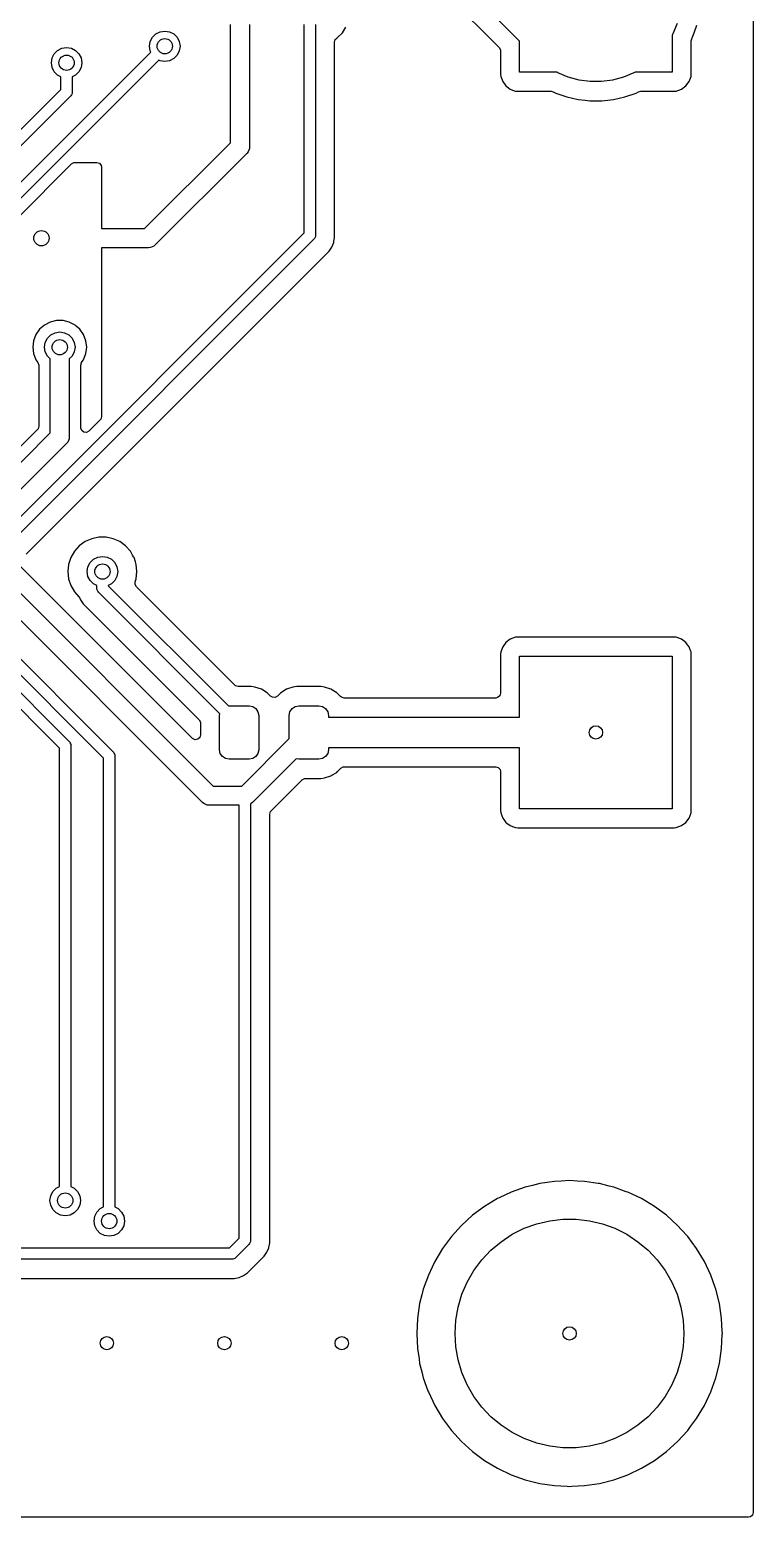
# Model space of a CAD drawing. Extents: x 0.21 to 3.39, y 0.21 to 2.59.
# Drawn here: x 2.643 to 3.39, y 0.21 to 1.745 of the extents above; entities that cross this region are included whole.
import ezdxf

# ---------------------------------------------------------------- set-up
doc = ezdxf.new("R2010")
doc.units = 0
doc.header["$MEASUREMENT"] = 0
doc.layers.add('BLACK', color=7, linetype='CONTINUOUS')

msp = doc.modelspace()

# ---------------------------------------------------------------- linework, layer by layer
at = {"layer": 'BLACK', "linetype": 'CONTINUOUS'}
for p, q in [((3.3896, 2.5846), (3.3896, 0.2154)), ((3.1484, 1.7334), (3.0612, 1.8206)), ((3.0545, 1.7995), (3.1273, 1.7267)), ((2.8502, 1.6285), (2.8502, 1.7504)), ((2.8699, 1.7504), (2.8699, 1.6244)), ((2.926, 1.5354), (2.926, 1.7504)), ((2.9378, 1.7504), (2.9378, 1.5329)), ((3.311, 1.7514), (3.3066, 1.7407)), ((3.3286, 1.7419), (3.3314, 1.7499)), ((2.7673, 1.7328), (2.7696, 1.7372)), ((2.7696, 1.7372), (2.7731, 1.7407)), ((2.7731, 1.7407), (2.7774, 1.7429)), ((2.7774, 1.7429), (2.7823, 1.7437)), ((2.7823, 1.7437), (2.7872, 1.7429)), ((2.7872, 1.7429), (2.7916, 1.7407)), ((2.7916, 1.7407), (2.7951, 1.7372)), ((2.7951, 1.7372), (2.7973, 1.7328)), ((2.9575, 1.7322), (2.9583, 1.7349)), ((2.9583, 1.7349), (2.9599, 1.7364)), ((2.9599, 1.7364), (2.9607, 1.7369)), ((2.9607, 1.7369), (2.9656, 1.7418)), ((2.9656, 1.7418), (2.9692, 1.7477)), ((3.3066, 1.7407), (3.3059, 1.7395)), ((3.3059, 1.7395), (3.3059, 1.7012)), ((3.3256, 1.7336), (3.3261, 1.7358)), ((3.3261, 1.7358), (3.3274, 1.7384)), ((3.3274, 1.7384), (3.3286, 1.7419)), ((3.3274, 1.7384), (3.3274, 1.7384)), ((2.6169, 1.5709), (2.7679, 1.7219)), ((2.666, 1.7159), (2.6683, 1.7203)), ((2.6683, 1.7203), (2.6717, 1.7237)), ((2.6717, 1.7237), (2.6761, 1.726)), ((2.6761, 1.726), (2.681, 1.7267)), ((2.681, 1.7267), (2.6859, 1.726)), ((2.6859, 1.726), (2.6903, 1.7237)), ((2.6903, 1.7237), (2.6937, 1.7203)), ((2.6937, 1.7203), (2.696, 1.7159)), ((2.7666, 1.728), (2.7673, 1.7328)), ((2.7673, 1.7231), (2.7666, 1.728)), ((2.7679, 1.7219), (2.7673, 1.7231)), ((2.7973, 1.7231), (2.7951, 1.7187)), ((2.7973, 1.7328), (2.7981, 1.728)), ((2.7981, 1.728), (2.7973, 1.7231)), ((2.9575, 1.5304), (2.9575, 1.7322)), ((3.1273, 1.7267), (3.1286, 1.7242)), ((3.1286, 1.7242), (3.1287, 1.7232)), ((3.1287, 1.7232), (3.1287, 1.6993)), ((3.1484, 1.7012), (3.1484, 1.7334)), ((3.3256, 1.6993), (3.3256, 1.7336)), ((2.7763, 1.7136), (2.6235, 1.5608)), ((2.6653, 1.711), (2.666, 1.7159)), ((2.666, 1.7061), (2.6653, 1.711)), ((2.6683, 1.7017), (2.666, 1.7061)), ((2.696, 1.7061), (2.6937, 1.7017)), ((2.696, 1.7159), (2.6967, 1.711)), ((2.6967, 1.711), (2.696, 1.7061)), ((2.7774, 1.713), (2.7763, 1.7136)), ((2.7823, 1.7122), (2.7774, 1.713)), ((2.7872, 1.713), (2.7823, 1.7122)), ((2.7916, 1.7152), (2.7872, 1.713)), ((2.7951, 1.7187), (2.7916, 1.7152)), ((2.6717, 1.6983), (2.6683, 1.7017)), ((2.6751, 1.6966), (2.6717, 1.6983)), ((2.6751, 1.6835), (2.6751, 1.6966)), ((2.6903, 1.6983), (2.6869, 1.6966)), ((2.6869, 1.6966), (2.6869, 1.681)), ((2.6937, 1.7017), (2.6903, 1.6983)), ((3.1287, 1.6993), (3.1287, 1.6993)), ((3.1287, 1.6993), (3.129, 1.6969)), ((3.129, 1.6969), (3.129, 1.6969)), ((3.129, 1.6969), (3.131, 1.6916)), ((3.131, 1.6916), (3.131, 1.6916)), ((3.131, 1.6916), (3.1343, 1.6871)), ((3.1868, 1.7012), (3.1484, 1.7012)), ((3.188, 1.7005), (3.1868, 1.7012)), ((3.1987, 1.696), (3.188, 1.7005)), ((3.2099, 1.693), (3.1987, 1.696)), ((3.2214, 1.6915), (3.2099, 1.693)), ((3.233, 1.6915), (3.2214, 1.6915)), ((3.2444, 1.693), (3.233, 1.6915)), ((3.2556, 1.696), (3.2444, 1.693)), ((3.2663, 1.7005), (3.2556, 1.696)), ((3.2676, 1.7012), (3.2663, 1.7005)), ((3.3059, 1.7012), (3.2676, 1.7012)), ((3.32, 1.6871), (3.3234, 1.6916)), ((3.3234, 1.6916), (3.3254, 1.6969)), ((3.3254, 1.6969), (3.3256, 1.6993)), ((2.5825, 1.5909), (2.6751, 1.6835)), ((2.6852, 1.6768), (2.5892, 1.5808)), ((2.6859, 1.6777), (2.6852, 1.6768)), ((2.6866, 1.6794), (2.6859, 1.6777)), ((2.6868, 1.6799), (2.6866, 1.6794)), ((2.6869, 1.681), (2.6868, 1.6799)), ((3.1343, 1.6871), (3.1356, 1.6862)), ((3.1356, 1.6862), (3.1389, 1.6837)), ((3.1389, 1.6837), (3.1389, 1.6837)), ((3.1389, 1.6837), (3.1389, 1.6837)), ((3.1389, 1.6837), (3.1413, 1.6828)), ((3.1413, 1.6828), (3.1442, 1.6817)), ((3.1442, 1.6817), (3.1442, 1.6817)), ((3.1442, 1.6817), (3.1465, 1.6815)), ((3.1465, 1.6815), (3.1809, 1.6815)), ((3.1809, 1.6815), (3.183, 1.681)), ((3.183, 1.681), (3.1857, 1.6797)), ((3.1857, 1.6797), (3.1857, 1.6797)), ((3.1857, 1.6797), (3.1857, 1.6797)), ((3.1857, 1.6797), (3.1857, 1.6797)), ((3.1857, 1.6797), (3.1857, 1.6797)), ((3.1857, 1.6797), (3.1971, 1.6757)), ((3.1971, 1.6757), (3.1971, 1.6757)), ((3.1971, 1.6757), (3.1971, 1.6757)), ((3.1971, 1.6757), (3.209, 1.673)), ((3.209, 1.673), (3.209, 1.673)), ((3.209, 1.673), (3.209, 1.673)), ((3.209, 1.673), (3.2161, 1.6722)), ((3.2363, 1.672), (3.2453, 1.673)), ((3.2453, 1.673), (3.2572, 1.6757)), ((3.2572, 1.6757), (3.2687, 1.6797)), ((3.2687, 1.6797), (3.2711, 1.6809)), ((3.2711, 1.6809), (3.2713, 1.681)), ((3.2713, 1.681), (3.2735, 1.6815)), ((3.2735, 1.6815), (3.3078, 1.6815)), ((3.3078, 1.6815), (3.3101, 1.6817)), ((3.3078, 1.6815), (3.3078, 1.6815)), ((3.3101, 1.6817), (3.3154, 1.6837)), ((3.3154, 1.6837), (3.32, 1.6871)), ((3.2161, 1.6722), (3.2211, 1.6716)), ((3.2211, 1.6716), (3.2211, 1.6716)), ((3.2211, 1.6716), (3.2332, 1.6716)), ((3.2332, 1.6716), (3.2363, 1.672)), ((2.7615, 1.5398), (2.8502, 1.6285)), ((2.867, 1.6175), (2.7725, 1.523)), ((2.8683, 1.619), (2.867, 1.6175)), ((2.8697, 1.6225), (2.8683, 1.619)), ((2.8683, 1.619), (2.8683, 1.619)), ((2.8699, 1.6244), (2.8697, 1.6225)), ((2.6303, 1.5508), (2.686, 1.6066)), ((2.686, 1.6066), (2.6884, 1.6079)), ((2.6884, 1.6079), (2.6895, 1.608)), ((2.6895, 1.608), (2.7121, 1.608)), ((2.7121, 1.608), (2.7148, 1.6072)), ((2.7148, 1.6072), (2.7166, 1.6051)), ((2.7166, 1.6051), (2.717, 1.6031)), ((2.717, 1.6031), (2.717, 1.5398)), ((2.6206, 1.2299), (2.926, 1.5354)), ((2.717, 1.5398), (2.7615, 1.5398)), ((2.9361, 1.5288), (2.6272, 1.2198)), ((2.7656, 1.5201), (2.717, 1.5201)), ((2.717, 1.5201), (2.717, 1.346)), ((2.7675, 1.5203), (2.7656, 1.5201)), ((2.771, 1.5218), (2.7675, 1.5203)), ((2.7725, 1.523), (2.771, 1.5218)), ((2.771, 1.5218), (2.771, 1.5218)), ((2.9368, 1.5296), (2.9361, 1.5288)), ((2.9377, 1.5318), (2.9368, 1.5296)), ((2.9378, 1.5329), (2.9377, 1.5318)), ((2.9518, 1.5166), (2.9546, 1.5208)), ((2.9546, 1.5208), (2.9566, 1.5255)), ((2.9566, 1.5255), (2.9569, 1.527)), ((2.9569, 1.527), (2.9575, 1.5304)), ((2.6393, 1.2041), (2.9518, 1.5166)), ((2.6641, 1.4435), (2.6582, 1.4404)), ((2.6706, 1.4451), (2.6641, 1.4435)), ((2.6773, 1.4451), (2.6706, 1.4451)), ((2.6838, 1.4435), (2.6773, 1.4451)), ((2.6897, 1.4404), (2.6838, 1.4435)), ((2.6493, 1.4305), (2.647, 1.4242)), ((2.6531, 1.436), (2.6493, 1.4305)), ((2.6582, 1.4404), (2.6531, 1.436)), ((2.6612, 1.4268), (2.6647, 1.4303)), ((2.6647, 1.4303), (2.6691, 1.4325)), ((2.6691, 1.4325), (2.6739, 1.4333)), ((2.6739, 1.4333), (2.6788, 1.4325)), ((2.6788, 1.4325), (2.6832, 1.4303)), ((2.6832, 1.4303), (2.6867, 1.4268)), ((2.691, 1.4393), (2.6897, 1.4404)), ((2.6947, 1.436), (2.691, 1.4393)), ((2.6985, 1.4305), (2.6947, 1.436)), ((2.7009, 1.4242), (2.6985, 1.4305)), ((2.647, 1.4242), (2.6462, 1.4175)), ((2.6462, 1.4175), (2.647, 1.4109)), ((2.647, 1.4242), (2.647, 1.4242)), ((2.6582, 1.4175), (2.659, 1.4224)), ((2.659, 1.4127), (2.6582, 1.4175)), ((2.659, 1.4224), (2.6612, 1.4268)), ((2.6612, 1.4083), (2.659, 1.4127)), ((2.6867, 1.4268), (2.6889, 1.4224)), ((2.6889, 1.4127), (2.6867, 1.4083)), ((2.6889, 1.4224), (2.6897, 1.4175)), ((2.6897, 1.4175), (2.6889, 1.4127)), ((2.7017, 1.4175), (2.7009, 1.4242)), ((2.7009, 1.4109), (2.7017, 1.4175)), ((2.6737, 1.004), (2.2744, 1.4033)), ((2.2845, 1.4099), (2.6838, 1.0106)), ((2.647, 1.4109), (2.647, 1.4109)), ((2.647, 1.4109), (2.6493, 1.4046)), ((2.6493, 1.4046), (2.6514, 1.4016)), ((2.6514, 1.4016), (2.6523, 1.399)), ((2.6523, 1.399), (2.6523, 1.3989)), ((2.6523, 1.3989), (2.6523, 1.3359)), ((2.6641, 1.4054), (2.6612, 1.4083)), ((2.6641, 1.329), (2.6641, 1.4054)), ((2.6867, 1.4083), (2.6838, 1.4054)), ((2.6838, 1.4054), (2.6838, 1.3249)), ((2.6956, 1.3989), (2.6964, 1.4015)), ((2.6956, 1.3344), (2.6956, 1.3989)), ((2.6964, 1.4015), (2.6965, 1.4016)), ((2.6965, 1.4016), (2.6971, 1.4026)), ((2.6971, 1.4026), (2.6985, 1.4046)), ((2.6985, 1.4046), (2.7009, 1.4109)), ((2.7191, 0.9936), (2.3258, 1.3868)), ((2.3359, 1.3934), (2.7292, 1.0002)), ((2.6523, 1.3359), (2.6515, 1.3333)), ((2.7156, 1.3426), (2.7039, 1.3309)), ((2.7162, 1.3434), (2.7156, 1.3426)), ((2.717, 1.346), (2.7162, 1.3434)), ((2.6508, 1.3325), (2.606, 1.2876)), ((2.6096, 1.2745), (2.6641, 1.329)), ((2.6515, 1.3333), (2.6508, 1.3325)), ((2.6836, 1.323), (2.6821, 1.3195)), ((2.6838, 1.3249), (2.6836, 1.323)), ((2.6956, 1.3341), (2.6956, 1.3344)), ((2.6966, 1.3315), (2.6956, 1.3341)), ((2.6988, 1.3298), (2.6966, 1.3315)), ((2.7015, 1.3296), (2.6988, 1.3298)), ((2.7039, 1.3309), (2.7015, 1.3296)), ((2.6809, 1.318), (2.6235, 1.2606)), ((2.6821, 1.3195), (2.6809, 1.318)), ((2.6821, 1.3195), (2.6821, 1.3195)), ((2.8211, 0.9479), (2.553, 1.216)), ((2.5749, 1.222), (2.8321, 0.9647)), ((2.6941, 1.2125), (2.6892, 1.207)), ((2.7002, 1.2169), (2.6941, 1.2125)), ((2.707, 1.2199), (2.7002, 1.2169)), ((2.7002, 1.2169), (2.7002, 1.2169)), ((2.7143, 1.2215), (2.707, 1.2199)), ((2.7217, 1.2215), (2.7143, 1.2215)), ((2.729, 1.2199), (2.7217, 1.2215)), ((2.7309, 1.2191), (2.729, 1.2199)), ((2.729, 1.2199), (2.729, 1.2199)), ((2.729, 1.2199), (2.729, 1.2199)), ((2.7358, 1.2169), (2.7309, 1.2191)), ((2.7419, 1.2125), (2.7358, 1.2169)), ((2.7358, 1.2169), (2.7358, 1.2169)), ((2.7468, 1.207), (2.7419, 1.2125)), ((2.6854, 1.2005), (2.6831, 1.1934)), ((2.6892, 1.207), (2.6854, 1.2005)), ((2.6854, 1.2005), (2.6854, 1.2005)), ((2.6892, 1.207), (2.6892, 1.207)), ((2.7053, 1.1953), (2.7087, 1.1987)), ((2.7087, 1.1987), (2.7131, 1.201)), ((2.7131, 1.201), (2.718, 1.2017)), ((2.718, 1.2017), (2.7229, 1.201)), ((2.7229, 1.201), (2.7273, 1.1987)), ((2.7273, 1.1987), (2.7307, 1.1953)), ((2.7491, 1.203), (2.7468, 1.207)), ((2.7468, 1.207), (2.7468, 1.207)), ((2.7501, 1.2013), (2.7491, 1.203)), ((2.7506, 1.2005), (2.7501, 1.2013)), ((2.752, 1.1961), (2.7506, 1.2005)), ((2.7506, 1.2005), (2.7506, 1.2005)), ((2.8107, 1.014), (2.6321, 1.1926)), ((2.6831, 1.1934), (2.6824, 1.186)), ((2.6824, 1.186), (2.6831, 1.1786)), ((2.7023, 1.186), (2.703, 1.1909)), ((2.703, 1.1811), (2.7023, 1.186)), ((2.703, 1.1909), (2.7053, 1.1953)), ((2.7307, 1.1953), (2.733, 1.1909)), ((2.733, 1.1909), (2.7337, 1.186)), ((2.7337, 1.186), (2.733, 1.1811)), ((2.7529, 1.1934), (2.752, 1.1961)), ((2.7536, 1.186), (2.7529, 1.1934)), ((2.7529, 1.1786), (2.7536, 1.186)), ((2.6831, 1.1786), (2.6854, 1.1715)), ((2.6854, 1.1715), (2.6854, 1.1715)), ((2.6854, 1.1715), (2.6892, 1.165)), ((2.7053, 1.1767), (2.703, 1.1811)), ((2.7087, 1.1733), (2.7053, 1.1767)), ((2.7121, 1.1716), (2.7087, 1.1733)), ((2.7121, 1.169), (2.7121, 1.1716)), ((2.7122, 1.1678), (2.7121, 1.169)), ((2.7125, 1.1673), (2.7122, 1.1678)), ((2.7131, 1.1657), (2.7125, 1.1673)), ((2.7273, 1.1733), (2.7239, 1.1716)), ((2.7239, 1.1716), (2.7239, 1.1714)), ((2.7239, 1.1714), (2.8479, 1.0474)), ((2.7307, 1.1767), (2.7273, 1.1733)), ((2.733, 1.1811), (2.7307, 1.1767)), ((2.7517, 1.1727), (2.7518, 1.1753)), ((2.753, 1.1702), (2.7517, 1.1727)), ((2.7518, 1.1753), (2.7529, 1.1786)), ((2.8545, 1.0687), (2.753, 1.1702)), ((2.6892, 1.165), (2.6892, 1.165)), ((2.6892, 1.165), (2.6892, 1.165)), ((2.6892, 1.165), (2.6937, 1.16)), ((2.6937, 1.16), (2.6946, 1.1586)), ((2.6946, 1.1586), (2.6953, 1.1569)), ((2.6953, 1.1569), (2.6981, 1.1527)), ((2.6981, 1.1527), (2.6981, 1.1527)), ((2.6981, 1.1527), (2.8177, 1.033)), ((2.7138, 1.1648), (2.7131, 1.1657)), ((2.8392, 1.0394), (2.7138, 1.1648)), ((3.131, 1.1084), (3.129, 1.1031)), ((3.1343, 1.1129), (3.131, 1.1084)), ((3.131, 1.1084), (3.131, 1.1084)), ((3.1389, 1.1163), (3.1343, 1.1129)), ((3.1442, 1.1183), (3.1389, 1.1163)), ((3.1389, 1.1163), (3.1389, 1.1163)), ((3.1465, 1.1185), (3.1442, 1.1183)), ((3.1442, 1.1183), (3.1442, 1.1183)), ((3.3078, 1.1185), (3.1465, 1.1185)), ((3.1465, 1.1185), (3.1465, 1.1185)), ((3.3101, 1.1183), (3.3078, 1.1185)), ((3.3154, 1.1163), (3.3101, 1.1183)), ((3.3101, 1.1183), (3.3101, 1.1183)), ((3.317, 1.1152), (3.3154, 1.1163)), ((3.3154, 1.1163), (3.3154, 1.1163)), ((3.3154, 1.1163), (3.3154, 1.1163)), ((3.32, 1.1129), (3.317, 1.1152)), ((3.3217, 1.1106), (3.32, 1.1129)), ((3.3234, 1.1084), (3.3217, 1.1106)), ((3.3245, 1.1053), (3.3234, 1.1084)), ((3.3234, 1.1084), (3.3234, 1.1084)), ((3.3234, 1.1084), (3.3234, 1.1084)), ((3.3254, 1.1031), (3.3245, 1.1053)), ((3.129, 1.1031), (3.1287, 1.1007)), ((3.1287, 1.1007), (3.1287, 1.0605)), ((3.1484, 1.0358), (3.1484, 1.0988)), ((3.1484, 1.0988), (3.3059, 1.0988)), ((3.3059, 1.0988), (3.3059, 0.9413)), ((3.3256, 1.1007), (3.3254, 1.1031)), ((3.3256, 0.9395), (3.3256, 1.1007)), ((2.8553, 1.0681), (2.8545, 1.0687)), ((2.858, 1.0673), (2.8553, 1.0681)), ((2.8714, 1.0673), (2.858, 1.0673)), ((2.8754, 1.0669), (2.8714, 1.0673)), ((2.8714, 1.0673), (2.8714, 1.0673)), ((2.882, 1.0647), (2.8754, 1.0669)), ((2.8754, 1.0669), (2.8754, 1.0669)), ((2.8879, 1.0611), (2.882, 1.0647)), ((2.8915, 1.0574), (2.8879, 1.0611)), ((2.8879, 1.0611), (2.8879, 1.0611)), ((2.9021, 1.0611), (2.8985, 1.0574)), ((2.908, 1.0647), (2.9021, 1.0611)), ((2.9021, 1.0611), (2.9021, 1.0611)), ((2.9146, 1.0669), (2.908, 1.0647)), ((2.9186, 1.0673), (2.9146, 1.0669)), ((2.9432, 1.0673), (2.9186, 1.0673)), ((2.9473, 1.0669), (2.9432, 1.0673)), ((2.9538, 1.0647), (2.9473, 1.0669)), ((2.9473, 1.0669), (2.9473, 1.0669)), ((2.9597, 1.0611), (2.9538, 1.0647)), ((2.9638, 1.057), (2.9597, 1.0611)), ((2.9597, 1.0611), (2.9597, 1.0611)), ((3.1287, 1.0605), (3.1279, 1.0578)), ((2.8479, 1.0474), (2.8487, 1.0476)), ((2.8487, 1.0476), (2.8694, 1.0476)), ((2.8694, 1.0476), (2.8732, 1.0468)), ((2.8732, 1.0468), (2.8764, 1.0447)), ((2.8764, 1.0447), (2.8785, 1.0415)), ((2.8933, 1.0563), (2.8915, 1.0574)), ((2.8961, 1.0561), (2.8933, 1.0563)), ((2.8985, 1.0574), (2.8961, 1.0561)), ((2.9115, 1.0415), (2.9136, 1.0447)), ((2.9136, 1.0447), (2.9168, 1.0468)), ((2.9168, 1.0468), (2.9206, 1.0476)), ((2.9206, 1.0476), (2.9413, 1.0476)), ((2.9413, 1.0476), (2.945, 1.0468)), ((2.945, 1.0468), (2.9482, 1.0447)), ((2.9482, 1.0447), (2.9504, 1.0415)), ((2.9646, 1.0563), (2.9638, 1.057)), ((2.9673, 1.0555), (2.9646, 1.0563)), ((3.1238, 1.0555), (2.9673, 1.0555)), ((3.1258, 1.056), (3.1238, 1.0555)), ((3.1279, 1.0578), (3.1258, 1.056)), ((2.8177, 1.033), (2.8191, 1.0306)), ((2.8191, 1.0306), (2.8192, 1.0295)), ((2.8192, 1.0295), (2.8192, 1.0175)), ((2.8389, 1.0377), (2.8392, 1.0394)), ((2.8389, 1.0023), (2.8389, 1.0377)), ((2.8785, 1.0415), (2.8793, 1.0377)), ((2.8793, 1.0377), (2.8793, 1.0023)), ((2.9107, 1.0377), (2.9115, 1.0415)), ((2.9107, 1.0137), (2.9107, 1.0377)), ((2.9504, 1.0415), (2.9511, 1.0377)), ((2.9511, 1.0377), (2.9511, 1.0358)), ((2.9511, 1.0358), (3.1484, 1.0358)), ((2.811, 1.0137), (2.8107, 1.014)), ((2.8135, 1.0126), (2.811, 1.0137)), ((2.8163, 1.013), (2.8135, 1.0126)), ((2.8184, 1.0148), (2.8163, 1.013)), ((2.8192, 1.0175), (2.8184, 1.0148)), ((2.8617, 0.9647), (2.9107, 1.0137)), ((2.6737, 0.5516), (2.6737, 1.004)), ((2.6838, 1.0106), (2.6845, 1.0097)), ((2.6845, 1.0097), (2.6848, 1.0088)), ((2.6848, 1.0088), (2.6854, 1.0076)), ((2.6854, 1.0076), (2.6855, 1.0064)), ((2.6855, 1.0064), (2.6855, 0.5516)), ((2.7292, 1.0002), (2.7299, 0.9993)), ((2.7299, 0.9993), (2.7305, 0.9978)), ((2.7305, 0.9978), (2.7308, 0.9972)), ((2.8396, 0.9985), (2.8389, 1.0023)), ((2.8418, 0.9953), (2.8396, 0.9985)), ((2.8785, 0.9985), (2.8764, 0.9953)), ((2.8793, 1.0023), (2.8785, 0.9985)), ((2.9504, 0.9985), (2.9482, 0.9953)), ((2.9511, 1.0023), (2.9504, 0.9985)), ((3.1484, 1.0043), (2.9511, 1.0043)), ((2.9511, 1.0043), (2.9511, 1.0023)), ((3.1484, 0.9413), (3.1484, 1.0043)), ((2.7191, 0.5305), (2.7191, 0.9936)), ((2.7308, 0.9972), (2.7309, 0.996)), ((2.7309, 0.996), (2.7309, 0.5305)), ((2.845, 0.9932), (2.8418, 0.9953)), ((2.8487, 0.9924), (2.845, 0.9932)), ((2.8694, 0.9924), (2.8487, 0.9924)), ((2.8732, 0.9932), (2.8694, 0.9924)), ((2.9179, 0.993), (2.8728, 0.9479)), ((2.8764, 0.9953), (2.8732, 0.9932)), ((2.9206, 0.9924), (2.9179, 0.993)), ((2.9413, 0.9924), (2.9206, 0.9924)), ((2.945, 0.9932), (2.9413, 0.9924)), ((2.9482, 0.9953), (2.945, 0.9932)), ((2.9604, 0.9797), (2.9639, 0.9832)), ((2.9639, 0.9832), (2.9664, 0.9845)), ((2.9664, 0.9845), (2.9674, 0.9846)), ((2.9674, 0.9846), (3.1238, 0.9846)), ((3.1238, 0.9846), (3.1264, 0.9838)), ((3.1264, 0.9838), (3.1283, 0.9817)), ((2.8921, 0.9393), (2.924, 0.9713)), ((2.924, 0.9713), (2.9265, 0.9726)), ((2.9265, 0.9726), (2.9275, 0.9727)), ((2.9275, 0.9727), (2.9432, 0.9727)), ((2.9432, 0.9727), (2.9473, 0.9731)), ((2.9473, 0.9731), (2.9538, 0.9753)), ((2.9538, 0.9753), (2.9548, 0.9759)), ((2.9548, 0.9759), (2.9597, 0.9789)), ((2.9597, 0.9789), (2.9604, 0.9797)), ((3.1283, 0.9817), (3.1287, 0.9797)), ((3.1287, 0.9797), (3.1287, 0.9395)), ((2.8321, 0.9647), (2.8617, 0.9647)), ((2.8226, 0.9467), (2.8211, 0.9479)), ((2.8246, 0.9458), (2.8226, 0.9467)), ((2.8261, 0.9452), (2.8246, 0.9458)), ((2.828, 0.945), (2.8261, 0.9452)), ((2.8591, 0.945), (2.828, 0.945)), ((2.8591, 0.4984), (2.8591, 0.945)), ((2.8713, 0.9467), (2.8709, 0.9465)), ((2.8709, 0.9465), (2.8709, 0.496)), ((2.8728, 0.9479), (2.8713, 0.9467)), ((2.8713, 0.9467), (2.8713, 0.9467)), ((2.8906, 0.9358), (2.8914, 0.9385)), ((2.8914, 0.9385), (2.8921, 0.9393)), ((3.1287, 0.9395), (3.1287, 0.9395)), ((3.1287, 0.9395), (3.129, 0.9371)), ((3.129, 0.9371), (3.129, 0.9371)), ((3.129, 0.9371), (3.131, 0.9318)), ((3.3059, 0.9413), (3.1484, 0.9413)), ((3.3234, 0.9318), (3.3254, 0.9371)), ((3.3254, 0.9371), (3.3256, 0.9395)), ((2.8906, 0.4935), (2.8906, 0.9358)), ((3.131, 0.9318), (3.131, 0.9318)), ((3.131, 0.9318), (3.131, 0.9318)), ((3.131, 0.9318), (3.1321, 0.9303)), ((3.1321, 0.9303), (3.1343, 0.9273)), ((3.1343, 0.9273), (3.1354, 0.9265)), ((3.1354, 0.9265), (3.1389, 0.9239)), ((3.1389, 0.9239), (3.1389, 0.9239)), ((3.1389, 0.9239), (3.1389, 0.9239)), ((3.1389, 0.9239), (3.1413, 0.923)), ((3.1413, 0.923), (3.1442, 0.9219)), ((3.1442, 0.9219), (3.1442, 0.9219)), ((3.1442, 0.9219), (3.1465, 0.9216)), ((3.1465, 0.9216), (3.3078, 0.9216)), ((3.3078, 0.9216), (3.3101, 0.9219)), ((3.3101, 0.9219), (3.3154, 0.9239)), ((3.3154, 0.9239), (3.32, 0.9273)), ((3.32, 0.9273), (3.3234, 0.9318)), ((3.1617, 0.5528), (3.1542, 0.5509)), ((3.1692, 0.5547), (3.1617, 0.5528)), ((3.1845, 0.5569), (3.1692, 0.5547)), ((3.1692, 0.5547), (3.1692, 0.5547)), ((3.1692, 0.5547), (3.1692, 0.5547)), ((3.1912, 0.5573), (3.1845, 0.5569)), ((3.1845, 0.5569), (3.1845, 0.5569)), ((3.1845, 0.5569), (3.1845, 0.5569)), ((3.2, 0.5577), (3.1912, 0.5573)), ((3.2077, 0.5573), (3.2, 0.5577)), ((3.2, 0.5577), (3.2, 0.5577)), ((3.2155, 0.5569), (3.2077, 0.5573)), ((3.2296, 0.5548), (3.2155, 0.5569)), ((3.2155, 0.5569), (3.2155, 0.5569)), ((3.2155, 0.5569), (3.2155, 0.5569)), ((3.2308, 0.5547), (3.2296, 0.5548)), ((3.241, 0.5521), (3.2308, 0.5547)), ((2.6638, 0.5372), (2.6646, 0.5421)), ((2.6646, 0.5323), (2.6638, 0.5372)), ((2.6646, 0.5421), (2.6668, 0.5465)), ((2.6668, 0.5465), (2.6703, 0.5499)), ((2.6703, 0.5499), (2.6737, 0.5516)), ((2.6855, 0.5516), (2.6888, 0.5499)), ((2.6888, 0.5499), (2.6923, 0.5465)), ((2.6923, 0.5465), (2.6946, 0.5421)), ((2.6946, 0.5421), (2.6953, 0.5372)), ((2.6953, 0.5372), (2.6946, 0.5323)), ((3.1257, 0.5391), (3.1124, 0.5311)), ((3.1274, 0.5399), (3.1257, 0.5391)), ((3.1397, 0.5457), (3.1274, 0.5399)), ((3.1542, 0.5509), (3.1397, 0.5457)), ((3.1397, 0.5457), (3.1397, 0.5457)), ((3.2458, 0.5509), (3.241, 0.5521)), ((3.2586, 0.5463), (3.2458, 0.5509)), ((3.2603, 0.5457), (3.2586, 0.5463)), ((3.2743, 0.5391), (3.2603, 0.5457)), ((3.2876, 0.5311), (3.2743, 0.5391)), ((3.2743, 0.5391), (3.2743, 0.5391)), ((3.2743, 0.5391), (3.2743, 0.5391)), ((2.6668, 0.5279), (2.6646, 0.5323)), ((2.6703, 0.5245), (2.6668, 0.5279)), ((2.6747, 0.5222), (2.6703, 0.5245)), ((2.6796, 0.5215), (2.6747, 0.5222)), ((2.6845, 0.5222), (2.6796, 0.5215)), ((2.6888, 0.5245), (2.6845, 0.5222)), ((2.6923, 0.5279), (2.6888, 0.5245)), ((2.6946, 0.5323), (2.6923, 0.5279)), ((2.71, 0.5209), (2.7123, 0.5253)), ((2.7123, 0.5253), (2.7157, 0.5288)), ((2.7157, 0.5288), (2.7191, 0.5305)), ((2.7309, 0.5305), (2.7343, 0.5288)), ((2.7343, 0.5288), (2.7377, 0.5253)), ((2.7377, 0.5253), (2.74, 0.5209)), ((3.1, 0.5219), (3.0885, 0.5115)), ((3.1124, 0.5311), (3.1, 0.5219)), ((3.3, 0.5219), (3.2876, 0.5311)), ((3.3115, 0.5115), (3.3, 0.5219)), ((3.3, 0.5219), (3.3, 0.5219)), ((3.3, 0.5219), (3.3, 0.5219)), ((2.7093, 0.516), (2.71, 0.5209)), ((2.71, 0.5112), (2.7093, 0.516)), ((2.7123, 0.5068), (2.71, 0.5112)), ((2.7157, 0.5033), (2.7123, 0.5068)), ((2.7377, 0.5068), (2.7343, 0.5033)), ((2.74, 0.5112), (2.7377, 0.5068)), ((2.74, 0.5209), (2.7407, 0.516)), ((2.7407, 0.516), (2.74, 0.5112)), ((3.0885, 0.5115), (3.0781, 0.5)), ((3.1409, 0.5023), (3.1532, 0.5085)), ((3.1532, 0.5085), (3.1661, 0.5131)), ((3.1661, 0.5131), (3.1795, 0.5163)), ((3.1795, 0.5163), (3.1931, 0.5179)), ((3.1931, 0.5179), (3.2069, 0.5179)), ((3.2069, 0.5179), (3.2205, 0.5163)), ((3.2205, 0.5163), (3.2339, 0.5131)), ((3.2339, 0.5131), (3.2468, 0.5085)), ((3.2468, 0.5085), (3.2591, 0.5023)), ((3.3155, 0.5071), (3.3115, 0.5115)), ((3.3219, 0.5), (3.3155, 0.5071)), ((2.7201, 0.501), (2.7157, 0.5033)), ((2.725, 0.5003), (2.7201, 0.501)), ((2.7299, 0.501), (2.725, 0.5003)), ((2.7343, 0.5033), (2.7299, 0.501)), ((2.849, 0.4883), (2.8591, 0.4984)), ((2.8692, 0.4918), (2.8556, 0.4783)), ((2.8699, 0.4927), (2.8692, 0.4918)), ((2.8708, 0.4948), (2.8699, 0.4927)), ((2.8709, 0.496), (2.8708, 0.4948)), ((2.8897, 0.4887), (2.8906, 0.4935)), ((3.0781, 0.5), (3.0689, 0.4876)), ((3.1189, 0.4859), (3.1295, 0.4947)), ((3.1295, 0.4947), (3.1409, 0.5023)), ((3.2591, 0.5023), (3.2705, 0.4947)), ((3.2705, 0.4947), (3.2811, 0.4859)), ((3.3311, 0.4876), (3.3219, 0.5)), ((2.47, 0.4883), (2.849, 0.4883)), ((2.8514, 0.4765), (2.4725, 0.4765)), ((2.8526, 0.4766), (2.8514, 0.4765)), ((2.8535, 0.477), (2.8526, 0.4766)), ((2.8547, 0.4775), (2.8535, 0.477)), ((2.8556, 0.4783), (2.8547, 0.4775)), ((2.8678, 0.4625), (2.8849, 0.4797)), ((2.8849, 0.4797), (2.8877, 0.4839)), ((2.8877, 0.4839), (2.8896, 0.4885)), ((2.8896, 0.4885), (2.8897, 0.4887)), ((3.0689, 0.4876), (3.0609, 0.4743)), ((3.1013, 0.4649), (3.1095, 0.4759)), ((3.1095, 0.4759), (3.1189, 0.4859)), ((3.2811, 0.4859), (3.2905, 0.4759)), ((3.2905, 0.4759), (3.2987, 0.4649)), ((3.3391, 0.4743), (3.3311, 0.4876)), ((3.3311, 0.4876), (3.3311, 0.4876)), ((3.3311, 0.4876), (3.3311, 0.4876)), ((2.8636, 0.4597), (2.8647, 0.4605)), ((2.8647, 0.4605), (2.8678, 0.4625)), ((3.0581, 0.4684), (3.0543, 0.4603)), ((3.0609, 0.4743), (3.0581, 0.4684)), ((3.0609, 0.4743), (3.0609, 0.4743)), ((3.0945, 0.453), (3.1013, 0.4649)), ((3.2987, 0.4649), (3.3055, 0.453)), ((3.3457, 0.4603), (3.3391, 0.4743)), ((2.4827, 0.4568), (2.854, 0.4568)), ((2.854, 0.4568), (2.8589, 0.4578)), ((2.854, 0.4568), (2.854, 0.4568)), ((2.8589, 0.4578), (2.8636, 0.4597)), ((3.0491, 0.4458), (3.0476, 0.4399)), ((3.0543, 0.4603), (3.0491, 0.4458)), ((3.089, 0.4404), (3.0945, 0.453)), ((3.3055, 0.453), (3.311, 0.4404)), ((3.35, 0.4483), (3.3457, 0.4603)), ((3.3509, 0.4458), (3.35, 0.4483)), ((3.3547, 0.4308), (3.3509, 0.4458)), ((3.3509, 0.4458), (3.3509, 0.4458)), ((3.0453, 0.4308), (3.0431, 0.4155)), ((3.0476, 0.4399), (3.0453, 0.4308)), ((3.0453, 0.4308), (3.0453, 0.4308)), ((3.0453, 0.4308), (3.0453, 0.4308)), ((3.0851, 0.4272), (3.089, 0.4404)), ((3.311, 0.4404), (3.3149, 0.4272)), ((3.3569, 0.4155), (3.3547, 0.4308)), ((3.0431, 0.4155), (3.0423, 0.4)), ((3.0431, 0.4155), (3.0431, 0.4155)), ((3.0827, 0.4137), (3.0851, 0.4272)), ((3.3149, 0.4272), (3.3173, 0.4137)), ((3.3576, 0.4023), (3.3569, 0.4155)), ((3.0423, 0.4), (3.0431, 0.3845)), ((3.0423, 0.4), (3.0423, 0.4)), ((3.0819, 0.4), (3.0827, 0.4137)), ((3.0827, 0.3863), (3.0819, 0.4)), ((3.3173, 0.4137), (3.3181, 0.4)), ((3.3181, 0.4), (3.3173, 0.3863)), ((3.3569, 0.3845), (3.3576, 0.3991)), ((3.3577, 0.4), (3.3576, 0.4023)), ((3.3576, 0.3991), (3.3577, 0.4)), ((3.3577, 0.4), (3.3577, 0.4)), ((3.0431, 0.3845), (3.0431, 0.3845)), ((3.0431, 0.3845), (3.0447, 0.3738)), ((3.0851, 0.3728), (3.0827, 0.3863)), ((3.3173, 0.3863), (3.3149, 0.3728)), ((3.3547, 0.3692), (3.3569, 0.3845)), ((3.0447, 0.3738), (3.0453, 0.3692)), ((3.0453, 0.3692), (3.0476, 0.3603)), ((3.089, 0.3596), (3.0851, 0.3728)), ((3.3149, 0.3728), (3.311, 0.3596)), ((3.3509, 0.3542), (3.3547, 0.3692)), ((3.0476, 0.3603), (3.0491, 0.3542)), ((3.0491, 0.3542), (3.0539, 0.3409)), ((3.0945, 0.347), (3.089, 0.3596)), ((3.311, 0.3596), (3.3055, 0.347)), ((3.3457, 0.3397), (3.3509, 0.3542)), ((3.0539, 0.3409), (3.0543, 0.3397)), ((3.0543, 0.3397), (3.0609, 0.3257)), ((3.1013, 0.3351), (3.0945, 0.347)), ((3.3055, 0.347), (3.2987, 0.3351)), ((3.3391, 0.3257), (3.3457, 0.3397)), ((3.0609, 0.3257), (3.0609, 0.3257)), ((3.0609, 0.3257), (3.0689, 0.3124)), ((3.1095, 0.3241), (3.1013, 0.3351)), ((3.1189, 0.3141), (3.1095, 0.3241)), ((3.2905, 0.3241), (3.2811, 0.3141)), ((3.2987, 0.3351), (3.2905, 0.3241)), ((3.3311, 0.3124), (3.3391, 0.3257)), ((3.0689, 0.3124), (3.0781, 0.3)), ((3.1295, 0.3053), (3.1189, 0.3141)), ((3.2811, 0.3141), (3.2705, 0.3053)), ((3.3248, 0.3039), (3.3311, 0.3124)), ((3.3311, 0.3124), (3.3311, 0.3124)), ((3.3311, 0.3124), (3.3311, 0.3124)), ((3.0781, 0.3), (3.0781, 0.3)), ((3.0781, 0.3), (3.0781, 0.3)), ((3.0781, 0.3), (3.0885, 0.2885)), ((3.1409, 0.2977), (3.1295, 0.3053)), ((3.1532, 0.2915), (3.1409, 0.2977)), ((3.2591, 0.2977), (3.2468, 0.2915)), ((3.2705, 0.3053), (3.2591, 0.2977)), ((3.3115, 0.2885), (3.3219, 0.3)), ((3.3219, 0.3), (3.3248, 0.3039)), ((3.0885, 0.2885), (3.1, 0.2781)), ((3.1, 0.2781), (3.1, 0.2781)), ((3.1, 0.2781), (3.1124, 0.2689)), ((3.1661, 0.2869), (3.1532, 0.2915)), ((3.1795, 0.2837), (3.1661, 0.2869)), ((3.1931, 0.2821), (3.1795, 0.2837)), ((3.2069, 0.2821), (3.1931, 0.2821)), ((3.2205, 0.2837), (3.2069, 0.2821)), ((3.2339, 0.2869), (3.2205, 0.2837)), ((3.2468, 0.2915), (3.2339, 0.2869)), ((3.2876, 0.2689), (3.3, 0.2781)), ((3.3, 0.2781), (3.3115, 0.2885)), ((3.1124, 0.2689), (3.1124, 0.2689)), ((3.1124, 0.2689), (3.1124, 0.2689)), ((3.1124, 0.2689), (3.1257, 0.2609)), ((3.1257, 0.2609), (3.1397, 0.2543)), ((3.2603, 0.2543), (3.2743, 0.2609)), ((3.2743, 0.2609), (3.2876, 0.2689)), ((3.1397, 0.2543), (3.1542, 0.2491)), ((3.1542, 0.2491), (3.1692, 0.2453)), ((3.2308, 0.2453), (3.2458, 0.2491)), ((3.2458, 0.2491), (3.2603, 0.2543)), ((3.1692, 0.2453), (3.1845, 0.2431)), ((3.1845, 0.2431), (3.1977, 0.2424)), ((3.1977, 0.2424), (3.2, 0.2423)), ((3.2, 0.2423), (3.2022, 0.2424)), ((3.2, 0.2423), (3.2, 0.2423)), ((3.2, 0.2423), (3.2, 0.2423)), ((3.2022, 0.2424), (3.2155, 0.2431)), ((3.2155, 0.2431), (3.2308, 0.2453)), ((3.3896, 0.2154), (3.3888, 0.2127)), ((3.3846, 0.2104), (0.2154, 0.2104)), ((3.3867, 0.2109), (3.3846, 0.2104)), ((3.3888, 0.2127), (3.3867, 0.2109))]:
    msp.add_line(p, q, dxfattribs=at)
at = {"layer": 'BLACK'}
for centre, radius in [((2.7823, 1.728), 0.00787), ((2.681, 1.711), 0.00787), ((2.655, 1.5299), 0.00787), ((2.6739, 1.4175), 0.00787), ((2.718, 1.186), 0.00787), ((3.2272, 1.0201), 0.00689), ((2.6796, 0.5372), 0.00787), ((2.725, 0.516), 0.00787), ((3.2, 0.4), 0.00689), ((2.7225, 0.39), 0.00689), ((2.8438, 0.39), 0.00689), ((2.965, 0.39), 0.00689)]:
    msp.add_circle(centre, radius, dxfattribs=at)

doc.saveas('drawing.dxf')
